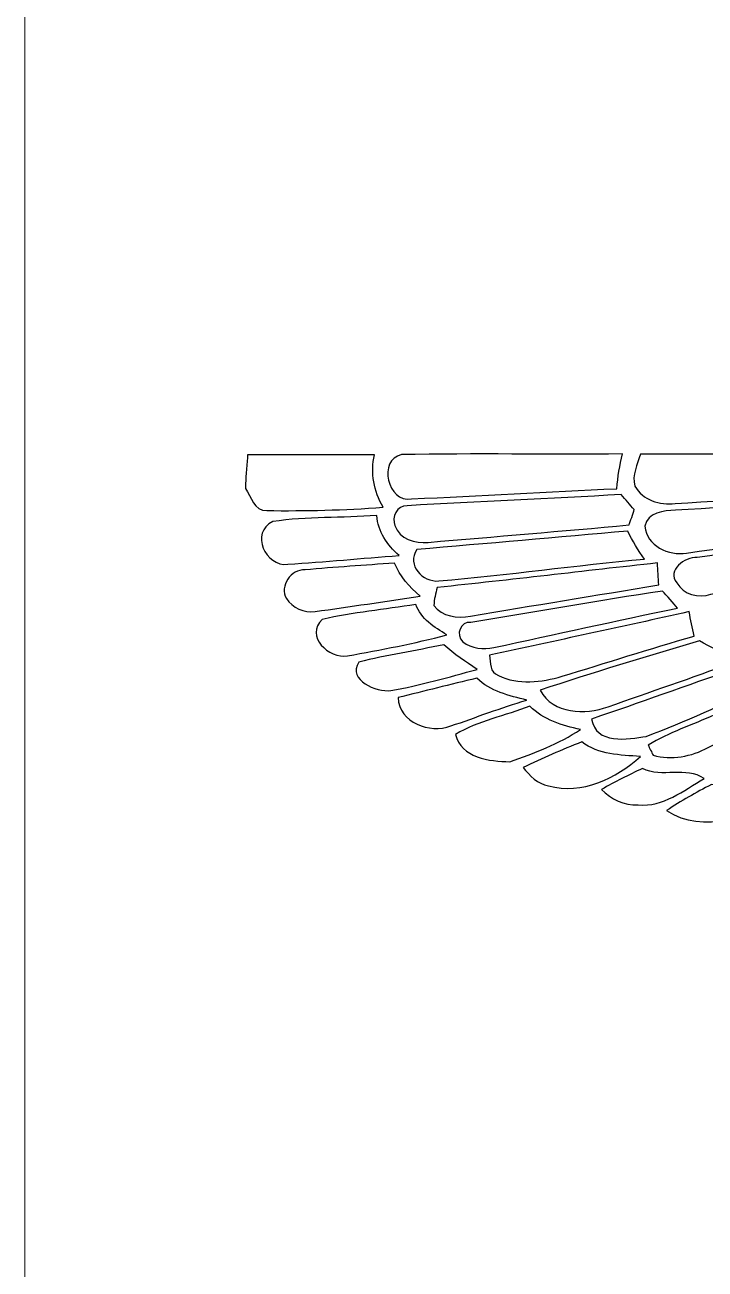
# Model space of a CAD drawing. Header units: millimetres. Extents: x 83 to 133, y -64 to 36.
# Drawn here: x 82.82 to 93.2, y -2.24 to 16.77 of the extents above; entities that cross this region are included whole.
import ezdxf

# ---------------------------------------------------------------- set-up
doc = ezdxf.new("R2010")
doc.units = ezdxf.units.MM
doc.header["$MEASUREMENT"] = 0
doc.layers.add('Layer 1', color=7, linetype='Continuous')

msp = doc.modelspace()

# ---------------------------------------------------------------- linework, layer by layer
at = {"layer": 'Layer 1', "color": 250, "lineweight": 18}
msp.add_open_spline([(129.818, 35.5359), (129.818, 35.5359), (85.818, 35.5359), (85.818, 35.5359), (84.1657, 35.5359), (82.818, 34.1882), (82.818, 32.5359), (82.818, 32.5359), (82.818, -61.4641), (82.818, -61.4641), (82.818, -63.1164), (84.1657, -64.4641), (85.818, -64.4641), (85.818, -64.4641), (129.818, -64.4641), (129.818, -64.4641), (131.4703, -64.4641), (132.818, -63.1164), (132.818, -61.4641), (132.818, -61.4641), (132.818, 32.5359), (132.818, 32.5359), (132.818, 34.1882), (131.4703, 35.5359), (129.818, 35.5359)], degree=3, knots=[0, 0, 0, 0, 0.125, 0.125, 0.125, 0.25, 0.25, 0.25, 0.375, 0.375, 0.375, 0.5, 0.5, 0.5, 0.625, 0.625, 0.625, 0.75, 0.75, 0.75, 0.875, 0.875, 0.875, 1, 1, 1, 1], dxfattribs=at)
at = {"layer": 'Layer 1', "color": 250}
for points, knots in [([(86.2185, 10.2039), (86.8643, 10.2047), (87.5113, 10.2023), (88.158, 10.2055), (88.0859, 9.9267), (88.1484, 9.6505), (88.286, 9.4037), (87.6959, 9.3544), (87.1016, 9.3468), (86.5098, 9.3512), (86.3201, 9.3505), (86.2709, 9.5588), (86.1857, 9.6869), (86.1857, 9.6869), (86.1857, 9.7665), (86.1857, 9.7665), (86.1936, 9.8757), (86.2101, 10.0946), (86.2185, 10.2039)], [0, 0, 0, 0, 0.1666667, 0.1666667, 0.1666667, 0.3333333, 0.3333333, 0.3333333, 0.5, 0.5, 0.5, 0.6666667, 0.6666667, 0.6666667, 0.8333333, 0.8333333, 0.8333333, 1, 1, 1, 1]), ([(88.7211, 9.5308), (88.3534, 9.4652), (88.2041, 10.1303), (88.5676, 10.2063), (89.6915, 10.2279), (90.8159, 10.2071), (91.9403, 10.2162), (91.9003, 10.0415), (91.8715, 9.8642), (91.8551, 9.6861), (90.8104, 9.6361), (89.7659, 9.5724), (88.7211, 9.5308)], [0, 0, 0, 0, 0.25, 0.25, 0.25, 0.5, 0.5, 0.5, 0.75, 0.75, 0.75, 1, 1, 1, 1]), ([(92.1316, 9.7262), (92.0784, 9.8923), (92.1776, 10.0571), (92.2152, 10.2156), (94.4228, 10.2136), (96.6288, 10.2156), (98.8352, 10.2148), (98.8868, 10.0932), (98.9405, 9.9715), (98.9945, 9.851), (96.9113, 9.7194), (94.829, 9.5917), (92.7466, 9.4593), (92.5173, 9.4317), (92.2448, 9.511), (92.1316, 9.7262)], [0, 0, 0, 0, 0.2, 0.2, 0.2, 0.4, 0.4, 0.4, 0.6, 0.6, 0.6, 0.8, 0.8, 0.8, 1, 1, 1, 1]), ([(92.7499, 9.3567), (94.8405, 9.4784), (96.9309, 9.6316), (99.0225, 9.7417), (99.0637, 9.7065), (99.1458, 9.6353), (99.1873, 9.5997), (97.1002, 9.2863), (95.0078, 9.0022), (92.9178, 8.7032), (92.6546, 8.6508), (92.3033, 8.8185), (92.286, 9.1123), (92.3196, 9.3231), (92.5773, 9.3519), (92.7499, 9.3567)], [0, 0, 0, 0, 0.2, 0.2, 0.2, 0.4, 0.4, 0.4, 0.6, 0.6, 0.6, 0.8, 0.8, 0.8, 1, 1, 1, 1]), ([(88.653, 9.4257), (89.743, 9.4882), (90.8342, 9.5374), (91.9242, 9.5958), (91.9898, 9.5193), (92.0554, 9.4421), (92.1218, 9.3661), (92.1023, 9.3069), (92.0634, 9.1893), (92.0438, 9.1312), (91.021, 9.0392), (89.9974, 8.952), (88.9739, 8.8659), (88.7771, 8.8415), (88.5349, 8.9172), (88.4677, 9.122), (88.4133, 9.2477), (88.5037, 9.435), (88.653, 9.4257)], [0, 0, 0, 0, 0.1666667, 0.1666667, 0.1666667, 0.3333333, 0.3333333, 0.3333333, 0.5, 0.5, 0.5, 0.6666667, 0.6666667, 0.6666667, 0.8333333, 0.8333333, 0.8333333, 1, 1, 1, 1]), ([(93.0821, 8.6354), (95.1284, 8.9143), (97.1716, 9.2348), (99.2195, 9.4897), (99.2656, 9.4537), (99.3564, 9.3816), (99.4025, 9.3452), (97.3693, 8.9055), (95.3269, 8.5017), (93.2914, 8.0724), (93.1025, 8.0108), (92.8728, 8.0655), (92.7728, 8.2473), (92.6168, 8.4425), (92.8924, 8.6449), (93.0821, 8.6354)], [0, 0, 0, 0, 0.2, 0.2, 0.2, 0.4, 0.4, 0.4, 0.6, 0.6, 0.6, 0.8, 0.8, 0.8, 1, 1, 1, 1]), ([(86.6033, 9.1828), (87.1256, 9.2665), (87.6614, 9.2328), (88.1892, 9.2781), (88.208, 9.0276), (88.3484, 8.8268), (88.5305, 8.6642), (87.9642, 8.6222), (87.3989, 8.5686), (86.8314, 8.5311), (86.4901, 8.4878), (86.2513, 9.0175), (86.6033, 9.1828)], [0, 0, 0, 0, 0.25, 0.25, 0.25, 0.5, 0.5, 0.5, 0.75, 0.75, 0.75, 1, 1, 1, 1]), ([(88.8009, 8.7567), (89.8753, 8.8488), (90.9496, 8.9415), (92.0232, 9.0376), (92.0945, 8.8871), (92.1801, 8.7443), (92.2809, 8.6115), (91.2322, 8.5122), (90.1878, 8.3693), (89.1398, 8.2757), (88.8837, 8.2545), (88.648, 8.5178), (88.8009, 8.7567)], [0, 0, 0, 0, 0.25, 0.25, 0.25, 0.5, 0.5, 0.5, 0.75, 0.75, 0.75, 1, 1, 1, 1]), ([(87.0952, 8.4441), (87.549, 8.4885), (88.0055, 8.5137), (88.46, 8.5501), (88.5461, 8.3505), (88.687, 8.1848), (88.851, 8.0435), (88.3164, 7.9663), (87.783, 7.8795), (87.2476, 7.8094), (87.0787, 7.7759), (86.9071, 7.8735), (86.8102, 8.0076), (86.701, 8.1968), (86.8799, 8.4613), (87.0952, 8.4441)], [0, 0, 0, 0, 0.2, 0.2, 0.2, 0.4, 0.4, 0.4, 0.6, 0.6, 0.6, 0.8, 0.8, 0.8, 1, 1, 1, 1]), ([(89.1143, 8.1757), (90.2355, 8.2937), (91.3559, 8.4285), (92.4771, 8.5506), (92.4831, 8.4393), (92.4887, 8.3273), (92.4955, 8.2161), (91.5367, 8.0576), (90.5781, 7.8976), (89.6201, 7.7399), (89.4223, 7.7019), (89.1876, 7.7266), (89.0611, 7.9023), (89.069, 7.9952), (89.0875, 8.086), (89.1143, 8.1757)], [0, 0, 0, 0, 0.2, 0.2, 0.2, 0.4, 0.4, 0.4, 0.6, 0.6, 0.6, 0.8, 0.8, 0.8, 1, 1, 1, 1]), ([(89.6289, 7.642), (90.6032, 7.8053), (91.5784, 7.9722), (92.5552, 8.1223), (92.612, 8.0574), (92.7268, 7.9269), (92.7832, 7.8622), (91.8478, 7.6669), (90.9141, 7.4592), (89.9794, 7.2587), (89.8178, 7.2187), (89.6397, 7.2455), (89.5048, 7.3468), (89.3876, 7.4524), (89.4657, 7.6624), (89.6289, 7.642)], [0, 0, 0, 0, 0.2, 0.2, 0.2, 0.4, 0.4, 0.4, 0.6, 0.6, 0.6, 0.8, 0.8, 0.8, 1, 1, 1, 1]), ([(87.3585, 7.6882), (87.8279, 7.7966), (88.3105, 7.8367), (88.7851, 7.9179), (88.8687, 7.6945), (89.066, 7.5673), (89.2621, 7.4533), (88.7631, 7.3164), (88.2517, 7.2268), (87.7435, 7.1316), (87.4602, 7.0847), (87.0861, 7.4344), (87.3585, 7.6882)], [0, 0, 0, 0, 0.25, 0.25, 0.25, 0.5, 0.5, 0.5, 0.75, 0.75, 0.75, 1, 1, 1, 1]), ([(89.9096, 7.1415), (90.9268, 7.3623), (91.9444, 7.5788), (92.96, 7.8073), (92.9828, 7.6833), (93.0085, 7.5584), (93.0348, 7.4343), (92.3606, 7.2383), (91.6919, 7.0226), (91.0193, 6.8198), (90.7076, 6.7261), (90.349, 6.6809), (90.0486, 6.8334), (89.9096, 6.8761), (89.9308, 7.0283), (89.9096, 7.1415)], [0, 0, 0, 0, 0.2, 0.2, 0.2, 0.4, 0.4, 0.4, 0.6, 0.6, 0.6, 0.8, 0.8, 0.8, 1, 1, 1, 1]), ([(87.9152, 7.0356), (88.3446, 7.1433), (88.7827, 7.2096), (89.2152, 7.3009), (89.3689, 7.1536), (89.5502, 7.0432), (89.7259, 6.9247), (89.2893, 6.8059), (88.8524, 6.6818), (88.4074, 6.5998), (88.1821, 6.5782), (87.7427, 6.7539), (87.9152, 7.0356)], [0, 0, 0, 0, 0.25, 0.25, 0.25, 0.5, 0.5, 0.5, 0.75, 0.75, 0.75, 1, 1, 1, 1]), ([(90.6846, 6.6054), (91.4889, 6.8779), (92.3063, 7.1128), (93.1183, 7.3624), (93.2815, 7.2596), (93.4604, 7.1876), (93.6361, 7.1079), (93.6356, 7.0895), (93.6348, 7.0528), (93.6337, 7.0339), (93.0026, 6.791), (92.3584, 6.5817), (91.7213, 6.3517), (91.3708, 6.228), (90.8842, 6.24), (90.6846, 6.6054)], [0, 0, 0, 0, 0.2, 0.2, 0.2, 0.4, 0.4, 0.4, 0.6, 0.6, 0.6, 0.8, 0.8, 0.8, 1, 1, 1, 1]), ([(91.4718, 6.1655), (92.1988, 6.4156), (92.9227, 6.6769), (93.6509, 6.9262), (93.7846, 6.8261), (93.9227, 6.731), (94.0639, 6.6393), (93.4737, 6.4044), (92.9031, 6.1195), (92.3065, 5.901), (92.0268, 5.851), (91.5294, 5.7753), (91.4718, 6.1655)], [0, 0, 0, 0, 0.25, 0.25, 0.25, 0.5, 0.5, 0.5, 0.75, 0.75, 0.75, 1, 1, 1, 1]), ([(88.5152, 6.4938), (88.9166, 6.5913), (89.3163, 6.6939), (89.7185, 6.7895), (89.9269, 6.5897), (90.2094, 6.5202), (90.4811, 6.4561), (90.0894, 6.3385), (89.7084, 6.1916), (89.3219, 6.0604), (89.0018, 5.9396), (88.5356, 6.108), (88.5152, 6.4938)], [0, 0, 0, 0, 0.25, 0.25, 0.25, 0.5, 0.5, 0.5, 0.75, 0.75, 0.75, 1, 1, 1, 1]), ([(93.3465, 6.2304), (93.6962, 6.3721), (94.0311, 6.5569), (94.3996, 6.6474), (94.4421, 6.5865), (94.5261, 6.4649), (94.5685, 6.4036), (94.1288, 6.1804), (93.6882, 5.9578), (93.2496, 5.731), (92.9968, 5.5925), (92.6906, 5.5317), (92.4101, 5.6121), (92.391, 5.6518), (92.3541, 5.7297), (92.3353, 5.7682), (92.6539, 5.9611), (93.0099, 6.0767), (93.3465, 6.2304)], [0, 0, 0, 0, 0.1666667, 0.1666667, 0.1666667, 0.3333333, 0.3333333, 0.3333333, 0.5, 0.5, 0.5, 0.6666667, 0.6666667, 0.6666667, 0.8333333, 0.8333333, 0.8333333, 1, 1, 1, 1]), ([(89.3925, 5.9306), (89.7414, 6.1399), (90.1516, 6.2155), (90.5285, 6.3624), (90.737, 6.1508), (91.0203, 6.0671), (91.3024, 6.0047), (90.9687, 5.7902), (90.5942, 5.6401), (90.2208, 5.5129), (89.9163, 5.5177), (89.4721, 5.5722), (89.3925, 5.9306)], [0, 0, 0, 0, 0.25, 0.25, 0.25, 0.5, 0.5, 0.5, 0.75, 0.75, 0.75, 1, 1, 1, 1]), ([(90.4252, 5.4243), (90.7168, 5.5695), (91.0185, 5.6928), (91.3199, 5.8172), (91.5784, 5.6171), (91.9077, 5.6195), (92.217, 5.5923), (91.8437, 5.2594), (91.3242, 5.0024), (90.8136, 5.1462), (90.646, 5.1734), (90.526, 5.2978), (90.4252, 5.4243)], [0, 0, 0, 0, 0.25, 0.25, 0.25, 0.5, 0.5, 0.5, 0.75, 0.75, 0.75, 1, 1, 1, 1]), ([(91.622, 5.0901), (91.8266, 5.2041), (92.0358, 5.3094), (92.2467, 5.411), (92.5476, 5.2574), (92.9113, 5.4487), (93.1882, 5.2546), (92.8753, 5.077), (92.566, 4.816), (92.181, 4.8549), (91.9665, 4.8448), (91.7705, 4.9409), (91.622, 5.0901)], [0, 0, 0, 0, 0.25, 0.25, 0.25, 0.5, 0.5, 0.5, 0.75, 0.75, 0.75, 1, 1, 1, 1]), ([(93.2997, 5.164), (93.5896, 5.1155), (93.884, 5.138), (94.1705, 5.196), (94.2289, 5.16), (94.3454, 5.0859), (94.4046, 5.05), (93.9192, 4.675), (93.1734, 4.3973), (92.6168, 4.7682), (92.8368, 4.9139), (93.0665, 5.0427), (93.2997, 5.164)], [0, 0, 0, 0, 0.25, 0.25, 0.25, 0.5, 0.5, 0.5, 0.75, 0.75, 0.75, 1, 1, 1, 1])]:
    msp.add_open_spline(points, degree=3, knots=knots, dxfattribs=at)

doc.saveas('drawing.dxf')
